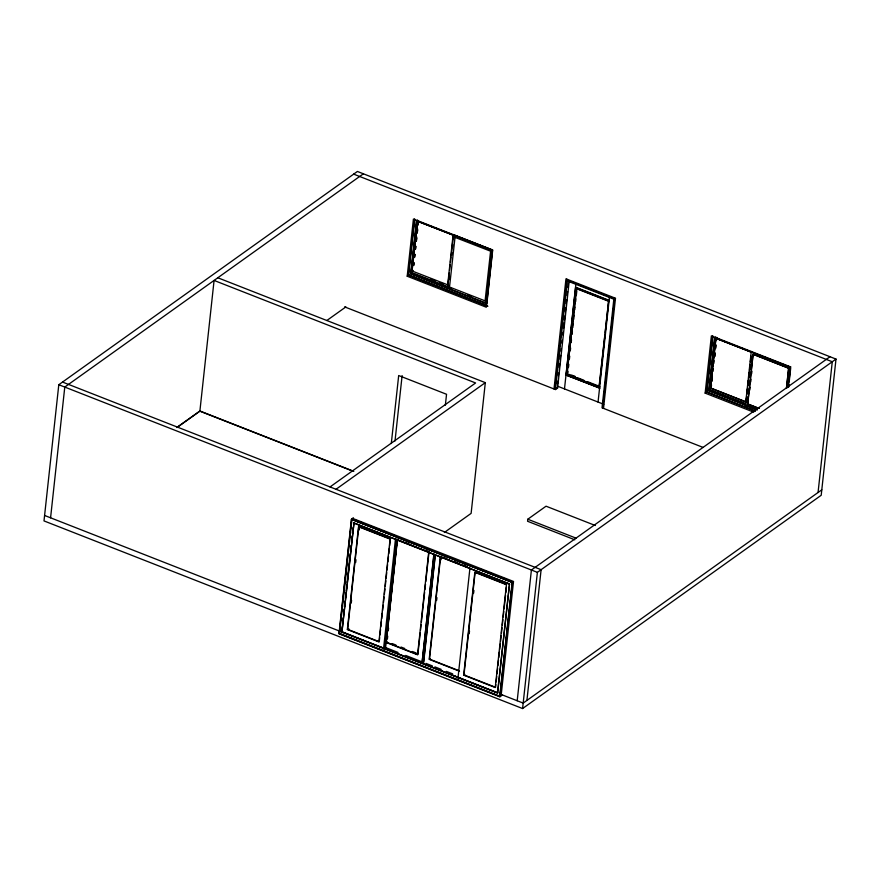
<?xml version="1.0" encoding="UTF-8"?>
<svg xmlns="http://www.w3.org/2000/svg" width="880" height="880" viewBox="0 0 880 880"><rect width="100%" height="100%" fill="white"/><g stroke="black" fill="none" stroke-linecap="round" stroke-linejoin="round"><path stroke-width="1.32" d="M58.795 384.725L44 520.916L522.588 708.543L821.205 495.275L836 359.084L357.412 171.457L58.795 384.725L537.383 572.352L836 359.084M50.578 517.814L64.779 387.068L363.396 173.8M501.886 695.288L499.851 696.74L338.998 633.677L351.417 519.288L353.452 517.836M339.207 633.534L351.626 519.134L512.49 582.197L500.06 696.597L338.998 633.677M339.57 633.325L351.923 519.607M341.935 629.904L342.386 625.823M342.826 621.742L343.266 617.65M343.717 613.569L344.157 609.477M344.454 606.76L345.048 601.304M345.345 598.587L345.928 593.142M346.225 590.414L346.819 584.969M347.116 582.241L347.71 576.796M348.007 574.068L348.601 568.623M348.887 565.895L349.481 560.45M349.778 557.733L350.218 553.641M350.669 549.56L351.109 545.468M351.56 541.387L352.143 535.942M352.44 533.214L353.034 527.769M341.946 631.994L353.991 522.896L509.531 583.88L497.695 692.835L341.946 631.994L353.991 522.896M347.347 629.541L358.523 526.724L390.093 539.099L378.917 641.927L347.347 629.541L348.799 628.507M351.285 603.02L351.571 600.314M355.696 562.441L355.982 559.735M359.216 529.969L359.513 527.263M407.198 276.221L413.413 219.021L492.514 250.03L486.299 307.23L407.198 276.221L409.068 274.89M414.502 219.23L408.43 275.154L487.696 306.229M408.518 275.099L414.799 219.12M391.292 443.509L398.684 375.529L446.545 394.284L445.357 405.163M447.304 288.299L453.145 234.509L492.701 250.008L486.849 303.809L410.74 273.834L416.504 220.726L491.832 250.03L485.848 303.281L491.832 250.03M410.74 273.834L416.713 220.583M451.242 288.574L411.774 273.097L417.549 219.989M411.774 273.097L417.813 221.056M413.688 265.21L413.974 262.526L413.765 265.397M414.557 257.147L414.854 254.463M415.437 249.084L415.734 246.4M416.317 241.021L416.746 236.995M417.186 232.969L417.626 228.932M418.066 224.906L418.506 220.869L417.78 221.397L453.442 235.257L451.253 255.409M414.645 257.224L414.953 254.386M415.536 249.062L415.833 246.323M416.416 240.955L416.724 238.161M417.296 232.892L417.604 229.988M418.165 224.829L418.495 221.826M395.021 440.957L402.116 375.584M379.676 637.637L379.236 641.696L347.655 629.321L358.831 526.504L390.401 538.879M379.973 634.931L380.556 629.519M380.853 626.813L381.436 621.412M381.733 618.706L382.316 613.294M382.613 610.588L383.196 605.176M383.493 602.47L384.087 597.058M384.373 594.352L384.967 588.94M385.264 586.234L385.847 580.822M386.144 578.116L386.727 572.704M387.024 569.998L387.607 564.586M387.904 561.88L388.498 556.468M388.784 553.762L389.378 548.35M389.664 545.644L390.258 540.232M383.515 649.044L395.505 538.736M396.803 539.066L384.967 648.01L385.594 647.57L397.276 539.979M397.155 539.572L385.979 642.4L417.56 654.775L428.725 551.958L398.409 540.067M420.222 632.907L417.868 654.555L386.287 642.169L397.463 539.352M387.42 638.88L387.706 636.174M388.3 630.762L388.586 628.056M447.942 285.043L449.251 272.954M449.548 270.259L450.131 264.891M450.417 262.207L451 256.828M448.129 287.705L448.426 285.021M449.009 279.642L449.306 276.947M451.638 255.431L451.935 252.736M452.518 247.357L452.804 244.673M453.387 239.294L453.684 236.599M455.026 237.259L449.515 287.034L485.188 300.905M420.508 630.201L421.102 624.789M421.388 622.083L424.622 592.317M424.919 589.611L425.513 584.199M425.799 581.493L429.033 551.727L425.249 550.242M433.84 554.312L422.147 661.903L434.049 554.169M423.478 662.42L435.171 554.829M435.38 554.686L423.687 662.277L422.356 661.749M458.546 670.505L429.495 659.109L440.671 556.292M436.645 600.347L436.942 597.641M441.056 559.757L441.353 557.051M485.078 300.982L490.589 251.196L454.916 237.325M486.519 300.641L487.102 295.262M487.399 292.567L487.982 287.188M488.279 284.504L488.862 279.125M489.148 276.43L489.731 271.051M490.028 268.367L490.611 262.988M490.908 260.293L491.491 254.914M491.777 252.23L492.074 249.535M217.822 277.772L485.32 382.646L471.119 513.381L444.378 532.488M457.963 678.238L469.953 567.919M495.847 684.596L495.561 687.302L463.98 674.927L475.156 572.11M469.227 633.743L469.513 631.037M473.627 593.164L473.924 590.458M496.144 681.89L496.738 676.478M497.024 673.772L497.618 668.36M497.904 665.654L498.498 660.242M498.795 657.536L499.378 652.124M499.675 649.418L500.258 644.006M500.555 641.311L501.138 635.899M501.435 633.193L502.029 627.781M502.315 625.075L502.909 619.663M503.195 616.957L503.789 611.545M504.086 608.839L505.549 595.309M505.846 592.603L506.429 587.191M497.486 692.978L509.531 583.88M499.763 696.124L512.116 582.406M499.851 696.74L512.49 582.197M595.331 525.514L546.04 506.198L527.791 519.233L527.571 521.268L574.772 539.781M517.198 700.744L531.399 570.009L830.016 356.741M554.004 388.971L565.972 278.828L615.494 298.243L603.526 408.386M554.84 389.301L566.808 279.158M344.586 306.867L555.5 389.554L567.303 280.951M563.574 325.633L563.871 322.916M557.524 383.812L557.821 381.095M558.404 375.661L558.701 372.944M559.295 367.521L559.735 363.44M560.175 359.37L560.615 355.3M561.066 351.23L561.352 348.513M561.946 343.079L562.243 340.362M562.837 334.939L563.123 332.222M563.574 328.152L564.014 324.071M564.454 320.001L564.894 315.931M565.334 311.85L565.785 307.78M566.225 303.71L566.665 299.64M567.105 295.559L567.556 291.489M567.996 287.419L568.436 283.349M522.588 708.543L537.383 572.352M555.5 389.554L557.579 388.08L569.228 280.83M526.911 700.425L541.112 569.69L62.524 382.063M564.487 388.905L575.894 283.833M566.687 372.119L565.983 375.111L599.962 387.981M567.127 368.082L567.567 364.045M568.007 360.008L568.447 355.971M568.887 351.934L569.327 347.897M569.756 343.849L570.196 339.812M570.636 335.775L571.076 331.738M571.516 327.701L571.956 323.664M572.396 319.627L572.836 315.59M573.276 311.542L573.705 307.505M574.145 303.468L574.585 299.431M575.025 295.394L575.465 291.357M566.918 374.561L576.565 288.376L608.641 300.949L598.994 387.134L566.918 374.561L576.565 288.376M567.798 373.934L568.095 371.206M568.535 367.114L568.832 364.386M569.426 358.93L569.723 356.191M570.317 350.735L570.614 348.007M571.208 342.551L571.505 339.823M572.099 334.367L572.396 331.639M572.836 327.536L573.287 323.444M573.727 319.352L574.178 315.26M574.761 309.804L575.058 307.076M575.652 301.609L575.949 298.881M576.4 294.789L576.84 290.697M598.994 387.134L599.742 382.822M600.039 380.094L604.934 335.06M605.231 332.332L605.825 326.876M606.122 324.148L606.716 318.692M607.013 315.964L607.607 310.497M607.904 307.769L608.487 302.313M598.048 402.061L609.466 296.989M613.833 299.189L602.03 407.803L703.131 447.436M602.701 408.056L614.669 297.924M753.676 412.137L705.144 393.118L711.37 335.83L790.812 366.971M706.541 392.117L712.624 336.193L706.64 392.062L755.128 411.158M712.91 336.083L706.849 391.919L755.326 410.927M757.229 409.772L708.851 390.797L714.626 337.689L789.943 366.993L787.721 387.42M708.851 390.797L714.835 337.546M745.536 404.041L709.896 390.06L715.66 336.952M709.896 390.06L715.924 338.019M715.99 338.283L710.6 387.992L746.152 401.929L746.735 396.561M711.216 387.541L711.513 384.857M712.019 381.007L712.382 376.794M712.965 371.426L713.262 368.731M713.845 363.363L714.131 360.679M714.681 356.576L715.011 352.616M715.451 348.579L715.891 344.553M716.32 340.527L716.76 337.425L716.518 340.109M712.074 380.963L712.371 378.246M714.736 356.455L715.033 353.727M715.627 348.282L715.924 345.554M751.267 351.472L745.415 405.262L756.899 409.761M746.636 396.627L746.053 402.006L710.49 388.058L711.315 387.475M746.933 393.943L747.516 388.575M748.385 380.512L747.802 385.88L748.495 380.435M748.682 377.828L749.265 372.449M749.551 369.765L750.134 364.386L749.661 369.688M750.431 361.702L751.014 356.323M747.032 393.866L747.615 388.498M748.781 377.751L749.364 372.372M750.53 361.625L751.124 356.257M749.815 390.049L750.211 387.288M750.695 381.986L751.091 379.225M751.575 373.923L751.971 371.162M786.401 388.388L788.601 368.236L753.038 354.288L747.637 403.997L759.066 408.485M786.511 388.311L788.7 368.159L753.137 354.222L747.736 403.931L759.165 408.408M787.512 387.563L789.943 366.993M788.436 382.635L788.876 378.598M789.162 375.914L789.745 370.535M788.326 387.332L790.548 366.872M788.623 387.145L788.909 384.461M789.206 381.766L790.669 368.313M818.059 492.492L832.271 361.757L353.683 174.13M177.672 426.877L199.903 411.004L353.793 471.339M176.957 427.548L200.442 410.773M326.821 320.518L345.84 306.944M413.204 270.512L412.379 271.095L448.041 284.966M575.905 287.32L609.466 300.476M330.033 486.937L475.607 382.965L214.082 280.434L199.881 411.18L352.506 471.009M336.017 489.28L485.32 382.646M716.716 337.766L715.891 338.36L751.454 352.297L752.279 351.703M705.144 393.118L707.014 391.787M386.287 642.169L387.123 641.586M429.495 659.109L430.331 658.515M463.98 674.927L464.816 674.333M501.919 694.947L500.093 696.256L339.24 633.193M821.799 489.83L523.182 703.098L501.248 694.496L513.524 581.46L352.671 518.397M416.504 220.726L491.623 250.173M714.626 337.689L789.734 367.136M566.709 280.005L614.57 298.771M566.643 280.687L614.493 299.453M609.158 300.696L575.597 287.54L566.082 375.034L599.654 388.201M576.257 288.596L608.333 301.169M430.892 279.158L434.72 280.654M430.848 279.202L434.665 280.698M439.758 282.689L443.575 284.185M412.192 272.8L447.832 286.781M710.303 389.763L745.954 403.744M467.797 295.064L471.614 296.56M410.949 273.691L486.057 303.138M709.06 390.654L757.438 409.618M408.727 274.956L486.552 305.459M408.441 275.066L487.707 306.141M571.813 375.166L575.509 376.618M569.03 374.418L575.201 376.838M577.665 377.806L583.836 380.226M587.532 381.678L599.874 386.507M567.226 374.341L599.302 386.914M567.644 375.298L573.859 377.74M580.074 380.182L585.046 382.129M588.775 383.592L598.719 387.486M557.667 386.232L603.735 404.283M557.579 388.08L556.633 388.025M527.791 519.233L576.268 538.23M355.19 520.091L362.802 523.083M370.414 526.064L388.179 533.027M390.72 534.028L394.526 535.513M480.403 569.184L493.086 574.156M500.698 577.137L507.045 579.623M351.417 519.288L512.281 582.351M351.593 519.475L512.457 582.538M405.042 542.322L408.826 543.807M443.19 557.282L446.985 558.767M454.564 561.737L458.348 563.222M463.397 565.202L467.192 566.687M446.677 558.987L440.352 556.512L429.187 659.34L459.503 671.22M449.196 559.977L466.884 566.907M353.782 523.05L509.322 584.023M476.421 572.605L506.726 584.485M392.172 643.566L395.967 645.051M401.016 647.031L404.8 648.516M412.379 651.486L416.174 652.971M385.352 647.471L398.046 652.454M405.658 655.435L420.882 661.408M426.019 663.421L432.366 665.907M434.907 666.897L441.243 669.383M446.325 671.374L452.672 673.86M342.155 631.851L497.695 692.835M44.594 515.46L497.585 693.055M474.837 572.33L463.672 675.147L495.242 687.522L506.418 584.705L474.837 572.33"/></g></svg>
